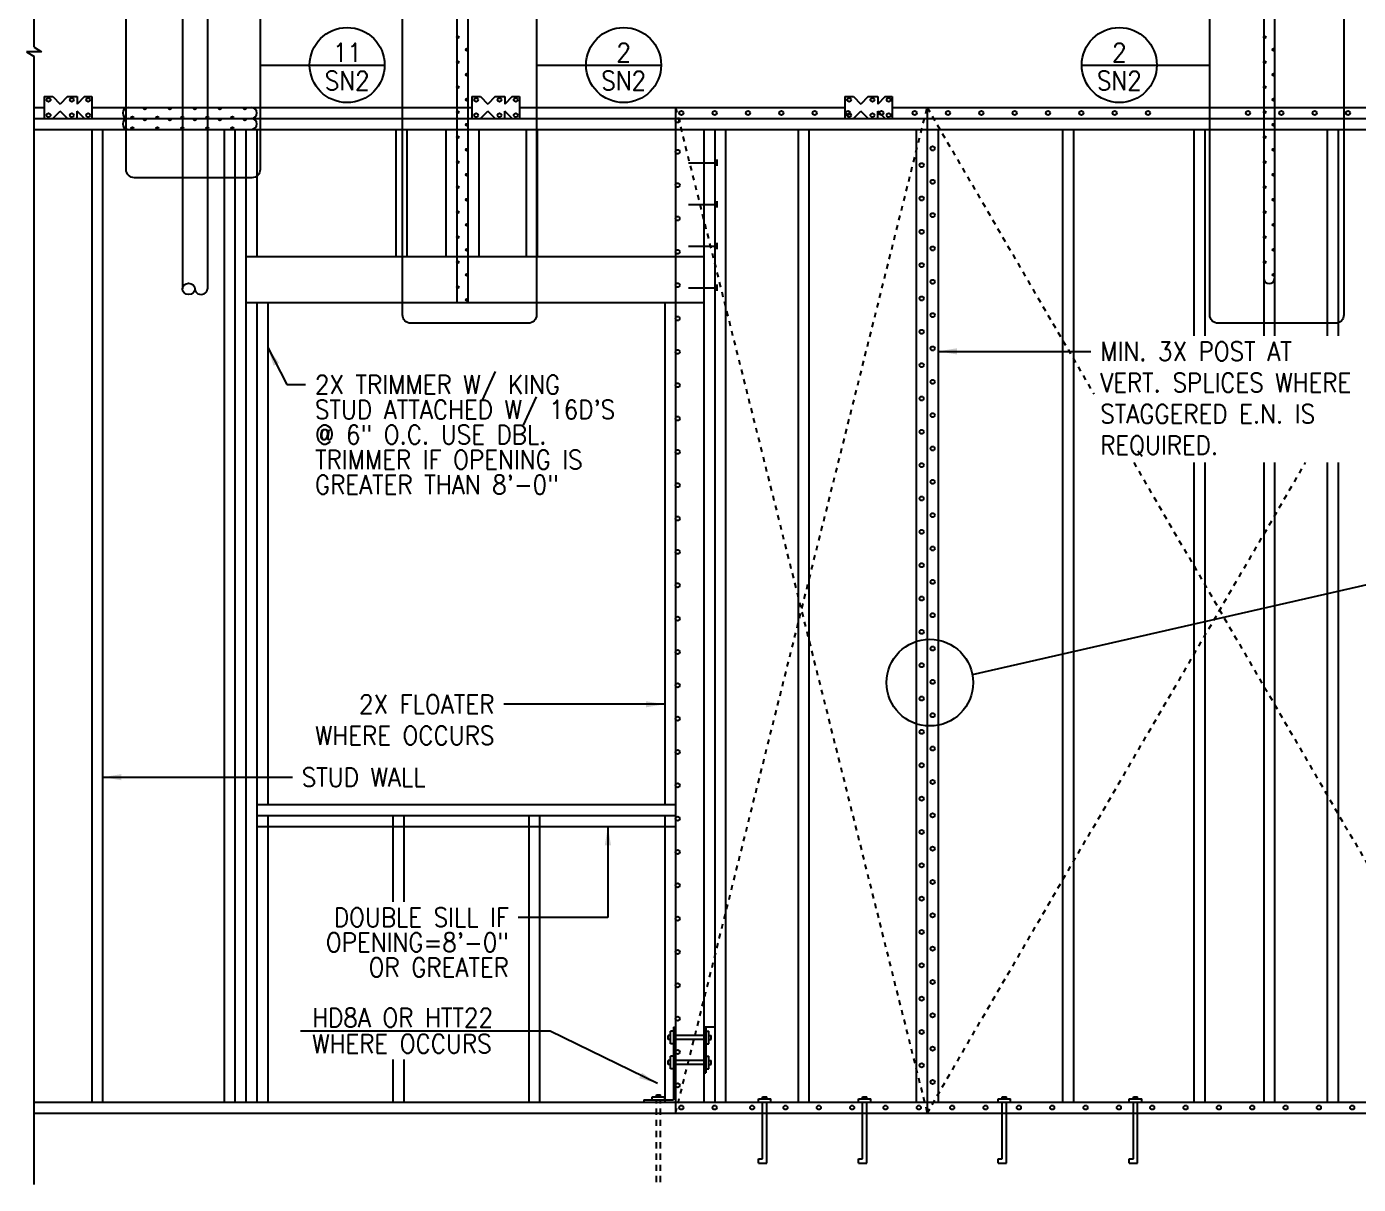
# Model space of a CAD drawing. Header units: inches. Extents: x 3 to 1706, y 9 to 286.
# Drawn here: x 211.08 to 237.71, y 244.07 to 267.22 of the extents above; entities that cross this region are included whole.
import ezdxf
from ezdxf.enums import TextEntityAlignment as Align

# ---------------------------------------------------------------- set-up
doc = ezdxf.new("R2010")
doc.units = ezdxf.units.IN
doc.header["$LTSCALE"] = 0.5
doc.header["$MEASUREMENT"] = 0
doc.linetypes.add('HIDDEN', pattern=[0.375, 0.25, -0.125])
doc.linetypes.add('HIDDEN2', pattern=[0.1875, 0.125, -0.0625])
for name, color, linetype in [('A-ANNO-NOTE', 7, 'Continuous'), ('A-ANNO-SYMB', 7, 'Continuous'), ('A-DETL-IDEN', 7, 'Continuous'), ('A-ELEV', 2, 'Continuous')]:
    doc.layers.add(name, color=color, linetype=linetype)
doc.styles.add('NOTE', font='romans.shx', dxfattribs={"width": 0.9})
doc.dimstyles.new('TEXT4', dxfattribs={"dimscale": 4, "dimtxt": 0.09375, "dimasz": 0.09375, "dimexe": 0.046875, "dimexo": 0.046875, "dimgap": 0.046875, "dimtad": 0, "dimdec": 4, "dimzin": 3, "dimdsep": 46, "dimlunit": 4, "dimtxsty": 'NOTE', "dimcen": 0.046875, "dimadec": 0, "dimazin": 0, "dimtfac": 0.75, "dimtdec": 4, "dimtofl": 0, "dimtmove": 2, "dimatfit": 3, "dimfxl": 0, "dimfrac": 1, "dimtolj": 1, "dimtzin": 0, "dimarcsym": 0})

# ---------------------------------------------------------------- blocks, each defined once
blk = doc.blocks.new('DETLIDEN')
blk.add_line((-1.5, 0), (1.5, 0))
blk.add_circle((0, 0), 1.5)
at = {"style": 'NOTE', "width": 0.9}
for p in [(0.003, 0.507), (0, -0.625)]:
    blk.add_attdef('#', text='', height=0.75, dxfattribs=at).set_placement(p, align=Align.MIDDLE)

msp = doc.modelspace()

# ---------------------------------------------------------------- hatches: boundary and pattern name
at = {"layer": 'A-ELEV'}
for points in [[(219.72248, 267.00917, 1), (219.68081, 267.00917, 1)], [(235.81623, 267.00917, 1), (235.8579, 267.00917, 1)], [(219.89956, 266.75917, 1), (219.8579, 266.75917, 1)], [(236.03498, 266.75917, 1), (235.99331, 266.75917, 1)], [(219.72248, 266.50917, 1), (219.68081, 266.50917, 1)], [(235.8579, 266.50917, 1), (235.81623, 266.50917, 1)], [(219.89956, 266.25917, 1), (219.8579, 266.25917, 1)], [(236.03498, 266.25917, 1), (235.99331, 266.25917, 1)], [(219.72248, 266.00917, 1), (219.68081, 266.00917, 1)], [(235.81623, 266.00917, 1), (235.8579, 266.00917, 1)], [(213.4204, 265.58209, 1), (213.46206, 265.58209, 1)], [(213.9204, 265.58209, 1), (213.96206, 265.58209, 1)], [(214.4204, 265.58209, 1), (214.46206, 265.58209, 1)], [(214.9204, 265.58209, 1), (214.96206, 265.58209, 1)], [(215.4204, 265.58209, 1), (215.46206, 265.58209, 1)], [(219.72248, 265.50917, 1), (219.68081, 265.50917, 1)], [(219.89956, 265.75917, 1), (219.8579, 265.75917, 1)], [(235.8579, 265.50917, 1), (235.81623, 265.50917, 1)], [(236.03498, 265.75917, 1), (235.99331, 265.75917, 1)], [(213.1704, 265.40501, 1), (213.21206, 265.40501, 1)], [(213.4204, 265.36334, 1), (213.46206, 265.36334, 1)], [(213.6704, 265.40501, 1), (213.71206, 265.40501, 1)], [(213.9204, 265.36334, 1), (213.96206, 265.36334, 1)], [(214.1704, 265.40501, 1), (214.21206, 265.40501, 1)], [(214.4204, 265.36334, 1), (214.46206, 265.36334, 1)], [(214.6704, 265.40501, 1), (214.71206, 265.40501, 1)], [(214.9204, 265.36334, 1), (214.96206, 265.36334, 1)], [(215.1704, 265.40501, 1), (215.21206, 265.40501, 1)], [(215.4204, 265.36334, 1), (215.46206, 265.36334, 1)], [(219.89956, 265.25917, 1), (219.8579, 265.25917, 1)], [(236.03498, 265.25917, 1), (235.99331, 265.25917, 1)], [(213.1704, 265.18626, 1), (213.21206, 265.18626, 1)], [(213.6704, 265.18626, 1), (213.71206, 265.18626, 1)], [(214.1704, 265.18626, 1), (214.21206, 265.18626, 1)], [(214.6704, 265.18626, 1), (214.71206, 265.18626, 1)], [(215.1704, 265.18626, 1), (215.21206, 265.18626, 1)], [(219.72248, 265.00917, 1), (219.68081, 265.00917, 1)], [(235.81623, 265.00917, 1), (235.8579, 265.00917, 1)], [(219.89956, 264.75917, 1), (219.8579, 264.75917, 1)], [(236.03498, 264.75917, 1), (235.99331, 264.75917, 1)], [(219.72248, 264.50917, 1), (219.68081, 264.50917, 1)], [(235.8579, 264.50917, 1), (235.81623, 264.50917, 1)], [(219.89956, 264.25917, 1), (219.8579, 264.25917, 1)], [(236.03498, 264.25917, 1), (235.99331, 264.25917, 1)], [(219.72248, 264.00917, 1), (219.68081, 264.00917, 1)], [(235.81623, 264.00917, 1), (235.8579, 264.00917, 1)], [(219.89956, 263.75917, 1), (219.8579, 263.75917, 1)], [(236.03498, 263.75917, 1), (235.99331, 263.75917, 1)], [(219.72248, 263.50917, 1), (219.68081, 263.50917, 1)], [(235.8579, 263.50917, 1), (235.81623, 263.50917, 1)], [(219.89956, 263.25917, 1), (219.8579, 263.25917, 1)], [(236.03498, 263.25917, 1), (235.99331, 263.25917, 1)], [(219.72248, 263.00917, 1), (219.68081, 263.00917, 1)], [(235.81623, 263.00917, 1), (235.8579, 263.00917, 1)], [(219.89956, 262.75917, 1), (219.8579, 262.75917, 1)], [(236.03498, 262.75917, 1), (235.99331, 262.75917, 1)], [(219.72248, 262.50917, 1), (219.68081, 262.50917, 1)], [(235.8579, 262.50917, 1), (235.81623, 262.50917, 1)], [(219.89956, 262.25917, 1), (219.8579, 262.25917, 1)], [(236.03498, 262.25917, 1), (235.99331, 262.25917, 1)], [(219.72248, 262.00917, 1), (219.68081, 262.00917, 1)], [(219.89956, 261.75917, 1), (219.8579, 261.75917, 1)]]:
    msp.add_hatch(color=256, dxfattribs=at).paths.add_polyline_path(points)

# ---------------------------------------------------------------- linework, layer by layer
at = {"layer": 'A-ANNO-SYMB'}
for p, q in [((211.22465, 266.8102), (211.22465, 286.49792)), ((211.07715, 266.71687), (211.22465, 266.62353)), ((211.37215, 266.71687), (211.07715, 266.71687)), ((211.22465, 266.8102), (211.37215, 266.71687)), ((211.22465, 244.072), (211.22465, 266.62353))]:
    msp.add_line(p, q, dxfattribs=at)
at = {"layer": 'A-DETL-IDEN'}
for p, q in [((215.74678, 266.45173), (216.73729, 266.45173)), ((221.27576, 266.45173), (222.26626, 266.45173)), ((233.67833, 266.45173), (234.7367, 266.45173)), ((229.99202, 254.26367), (241.3711, 256.85862))]:
    msp.add_line(p, q, dxfattribs=at)
for points in [[(213.23188, 269.01067), (215.58012, 269.01067, -0.41421356), (215.74678, 268.84401), (215.74678, 264.36578, -0.41421356), (215.58012, 264.19911), (213.23188, 264.19911, -0.41421356), (213.06522, 264.36578), (213.06522, 268.84401, -0.41421356)], [(218.76086, 268.6976), (221.10909, 268.6976, -0.41421356), (221.27576, 268.53093), (221.27576, 261.456, -0.41421356), (221.10909, 261.28933), (218.76086, 261.28933, -0.41421356), (218.59419, 261.456), (218.59419, 268.53093, -0.41421356)], [(234.90336, 268.6976), (237.2516, 268.6976, -0.41421356), (237.41826, 268.53093), (237.41826, 261.456, -0.41421356), (237.2516, 261.28933), (234.90336, 261.28933, -0.41421356), (234.7367, 261.456), (234.7367, 268.53093, -0.41421356)]]:
    msp.add_lwpolyline(points, format="xyb", close=True, dxfattribs=at)
msp.add_circle((229.13997, 254.10403), 0.86688, dxfattribs=at)
at = {"layer": 'A-ELEV'}
for p, q in [((219.68081, 285.57167), (219.68081, 261.70709)), ((236.03498, 285.57167), (236.03498, 261.03991)), ((219.89956, 285.13417), (219.89956, 261.70709)), ((235.81623, 285.13417), (235.81623, 261.03991)), ((214.19123, 270.47817), (214.19123, 261.97689)), ((214.69123, 270.47817), (214.69123, 261.97689)), ((211.43081, 265.82167), (211.60008, 265.82167)), ((211.43081, 265.82167), (211.43081, 265.38417)), ((211.60008, 265.82167), (211.74852, 265.67324)), ((211.89696, 265.82167), (211.74852, 265.67324)), ((211.89696, 265.82167), (212.08706, 265.82167)), ((212.2355, 265.82167), (212.08706, 265.67324)), ((212.08706, 265.82167), (212.08706, 265.67324)), ((212.2355, 265.82167), (212.37873, 265.82167)), ((212.37873, 265.82167), (212.37873, 265.38417)), ((219.9829, 265.82167), (220.15217, 265.82167)), ((219.9829, 265.82167), (219.9829, 265.38417)), ((220.15217, 265.82167), (220.3006, 265.67324)), ((220.44904, 265.82167), (220.3006, 265.67324)), ((220.44904, 265.82167), (220.63915, 265.82167)), ((220.63915, 265.82167), (220.63915, 265.67324)), ((220.78758, 265.82167), (220.63915, 265.67324)), ((220.78758, 265.82167), (220.93081, 265.82167)), ((220.93081, 265.82167), (220.93081, 265.38417)), ((227.44123, 265.82167), (227.44123, 265.38417)), ((227.44123, 265.82167), (227.6105, 265.82167)), ((227.6105, 265.82167), (227.75894, 265.67324)), ((227.90737, 265.82167), (227.75894, 265.67324)), ((227.90737, 265.82167), (228.09748, 265.82167)), ((228.24592, 265.82167), (228.09748, 265.67324)), ((228.09748, 265.82167), (228.09748, 265.67324)), ((228.24592, 265.82167), (228.38915, 265.82167)), ((228.38915, 265.82167), (228.38915, 265.38417)), ((211.22465, 265.60292), (211.43081, 265.60292)), ((211.60008, 265.38417), (211.74852, 265.53261)), ((211.89696, 265.38417), (211.74852, 265.53261)), ((212.08706, 265.38417), (212.08706, 265.53261)), ((212.2355, 265.38417), (212.08706, 265.53261)), ((212.37873, 265.60292), (219.9829, 265.60292)), ((220.15217, 265.38417), (220.3006, 265.53261)), ((220.44904, 265.38417), (220.3006, 265.53261)), ((220.78758, 265.38417), (220.63915, 265.53261)), ((220.63915, 265.38417), (220.63915, 265.53261)), ((220.93081, 265.60292), (227.44123, 265.60292)), ((224.05581, 265.60292), (224.05581, 245.49876)), ((227.6105, 265.38417), (227.75894, 265.53261)), ((227.90737, 265.38417), (227.75894, 265.53261)), ((228.09748, 265.38417), (228.09748, 265.53261)), ((228.24592, 265.38417), (228.09748, 265.53261)), ((228.38915, 265.60292), (237.94123, 265.60292)), ((229.08706, 265.60292), (229.08706, 245.49876)), ((211.22465, 265.38417), (248.67463, 265.38417)), ((211.43081, 265.38417), (211.60008, 265.38417)), ((211.89696, 265.38417), (212.08706, 265.38417)), ((212.2355, 265.38417), (212.37873, 265.38417)), ((219.9829, 265.38417), (220.15217, 265.38417)), ((220.44904, 265.38417), (220.63915, 265.38417)), ((220.78758, 265.38417), (220.93081, 265.38417)), ((227.44123, 265.38417), (227.6105, 265.38417)), ((227.90737, 265.38417), (228.09748, 265.38417)), ((228.24592, 265.38417), (228.38915, 265.38417)), ((211.22465, 265.16542), (248.67463, 265.16542)), ((212.37873, 265.16542), (212.37873, 245.71751)), ((212.59748, 265.16542), (212.59748, 245.71751)), ((215.02456, 265.16542), (215.02456, 245.71751)), ((215.24331, 265.16542), (215.24331, 245.71751)), ((215.46206, 265.16542), (215.46206, 245.71751)), ((215.68081, 265.16542), (215.68081, 262.62376)), ((218.46206, 265.16542), (218.46206, 262.62376)), ((218.68081, 265.16542), (218.68081, 262.62376)), ((219.46206, 265.16542), (219.46206, 262.62376)), ((220.11831, 265.16542), (220.11831, 262.62376)), ((221.06623, 265.16542), (221.06623, 262.62376)), ((221.28498, 265.16542), (221.28498, 262.62376)), ((224.61831, 265.16542), (224.61831, 245.71751)), ((224.83706, 265.16542), (224.83706, 245.71751)), ((225.05581, 265.16542), (225.05581, 245.71751)), ((226.50373, 265.16542), (226.50373, 245.71751)), ((226.72248, 265.16542), (226.72248, 245.71751)), ((228.86831, 265.16542), (228.86831, 245.71751)), ((229.30581, 265.16542), (229.30581, 245.71751)), ((231.7954, 265.16542), (231.7954, 245.71751)), ((232.01415, 265.16542), (232.01415, 245.71751)), ((234.4204, 265.16542), (234.4204, 261.03991)), ((234.63915, 265.16542), (234.63915, 261.03991)), ((237.08706, 265.16542), (237.08706, 261.03991)), ((237.30581, 265.16542), (237.30581, 261.03991)), ((224.31623, 264.49876), (224.87873, 264.49876)), ((224.87873, 264.56126), (224.87873, 264.43626)), ((224.87873, 263.72792), (224.87873, 263.60292)), ((224.31623, 263.66542), (224.87873, 263.66542)), ((224.87873, 262.89459), (224.87873, 262.76959)), ((215.46206, 262.62376), (224.61831, 262.62376)), ((224.31623, 262.83209), (224.87873, 262.83209)), ((224.31623, 261.99876), (224.87873, 261.99876)), ((224.87873, 262.06126), (224.87873, 261.93626)), ((215.46206, 261.70709), (224.61831, 261.70709)), ((215.68081, 261.70709), (215.68081, 245.71751)), ((215.89956, 261.70709), (215.89956, 251.66542)), ((223.83706, 261.70709), (223.83706, 251.66542)), ((234.4204, 258.5042), (234.4204, 245.71751)), ((234.63915, 258.5042), (234.63915, 245.71751)), ((235.81623, 258.5042), (235.81623, 245.71751)), ((236.03498, 258.5042), (236.03498, 245.71751)), ((237.08706, 258.5042), (237.08706, 245.71751)), ((237.30581, 258.5042), (237.30581, 245.71751)), ((215.68081, 251.66542), (224.05581, 251.66542)), ((215.68081, 251.44667), (224.05581, 251.44667)), ((215.89956, 251.44667), (215.89956, 245.71751)), ((218.39956, 251.44667), (218.39956, 249.72335)), ((218.61831, 251.44667), (218.61831, 249.72335)), ((221.11831, 251.44667), (221.11831, 245.71751)), ((221.33706, 251.44667), (221.33706, 245.71751)), ((223.83706, 251.44667), (223.83706, 245.71751)), ((215.68081, 251.22792), (224.05581, 251.22792)), ((224.01415, 247.21751), (224.01415, 245.75917)), ((224.01415, 247.21751), (224.05581, 247.21751)), ((224.65998, 247.21751), (224.61831, 247.21751)), ((224.65998, 247.21751), (224.65998, 246.30084)), ((224.83706, 247.21751), (224.65998, 247.21751)), ((223.90998, 246.96751), (223.90998, 247.05084)), ((223.95165, 247.05084), (223.90998, 247.05084)), ((223.95165, 246.96751), (223.90998, 246.96751)), ((224.01415, 247.13417), (223.95165, 247.13417)), ((223.95165, 246.88417), (223.95165, 247.13417)), ((224.65998, 247.05084), (224.01415, 247.05084)), ((224.65998, 246.96751), (224.01415, 246.96751)), ((224.65998, 247.13417), (224.72248, 247.13417)), ((224.72248, 246.88417), (224.72248, 247.13417)), ((224.72248, 247.05084), (224.76415, 247.05084)), ((224.72248, 246.96751), (224.76415, 246.96751)), ((224.76415, 246.96751), (224.76415, 247.05084)), ((224.01415, 246.88417), (223.95165, 246.88417)), ((224.01415, 246.63417), (223.95165, 246.63417)), ((223.95165, 246.38417), (223.95165, 246.63417)), ((224.65998, 246.88417), (224.72248, 246.88417)), ((224.65998, 246.63417), (224.72248, 246.63417)), ((224.72248, 246.38417), (224.72248, 246.63417)), ((218.39956, 246.56967), (218.39956, 245.71751)), ((218.61831, 246.56967), (218.61831, 245.71751)), ((223.90998, 246.46751), (223.90998, 246.55084)), ((223.95165, 246.55084), (223.90998, 246.55084)), ((223.95165, 246.46751), (223.90998, 246.46751)), ((224.01415, 246.38417), (223.95165, 246.38417)), ((224.65998, 246.55084), (224.01415, 246.55084)), ((224.65998, 246.46751), (224.01415, 246.46751)), ((224.65998, 246.38417), (224.72248, 246.38417)), ((224.72248, 246.55084), (224.76415, 246.55084)), ((224.72248, 246.46751), (224.76415, 246.46751)), ((224.76415, 246.46751), (224.76415, 246.55084)), ((224.61831, 246.30084), (224.65998, 246.30084)), ((223.58706, 245.75917), (223.58706, 245.82167)), ((223.58706, 245.82167), (223.83706, 245.82167)), ((223.6704, 245.82167), (223.6704, 245.86334)), ((223.6704, 245.86334), (223.75373, 245.86334)), ((223.75373, 245.82167), (223.75373, 245.86334)), ((223.83706, 245.75917), (223.83706, 245.82167)), ((225.7954, 245.82167), (225.87873, 245.82167)), ((225.7954, 245.78001), (225.7954, 245.82167)), ((225.87873, 245.78001), (225.87873, 245.82167)), ((227.7954, 245.78001), (227.7954, 245.82167)), ((227.7954, 245.82167), (227.87873, 245.82167)), ((227.87873, 245.78001), (227.87873, 245.82167)), ((230.58706, 245.82167), (230.6704, 245.82167)), ((230.58706, 245.78001), (230.58706, 245.82167)), ((230.6704, 245.78001), (230.6704, 245.82167)), ((233.21206, 245.82167), (233.2954, 245.82167)), ((233.21206, 245.78001), (233.21206, 245.82167)), ((233.2954, 245.78001), (233.2954, 245.82167)), ((211.22465, 245.71751), (240.78498, 245.71751)), ((223.4204, 245.75917), (224.01415, 245.75917)), ((223.4204, 245.75917), (223.4204, 245.71751)), ((225.71206, 245.78001), (225.96206, 245.78001)), ((225.71206, 245.71751), (225.71206, 245.78001)), ((225.7954, 244.58209), (225.7954, 245.71751)), ((225.87873, 244.49876), (225.87873, 245.71751)), ((225.96206, 245.71751), (225.96206, 245.78001)), ((227.71206, 245.78001), (227.96206, 245.78001)), ((227.71206, 245.71751), (227.71206, 245.78001)), ((227.7954, 244.58209), (227.7954, 245.71751)), ((227.87873, 244.49876), (227.87873, 245.71751)), ((227.96206, 245.71751), (227.96206, 245.78001)), ((230.50373, 245.78001), (230.75373, 245.78001)), ((230.50373, 245.71751), (230.50373, 245.78001)), ((230.58706, 244.58209), (230.58706, 245.71751)), ((230.6704, 244.49876), (230.6704, 245.71751)), ((230.75373, 245.71751), (230.75373, 245.78001)), ((233.12873, 245.78001), (233.37873, 245.78001)), ((233.12873, 245.71751), (233.12873, 245.78001)), ((233.21206, 244.58209), (233.21206, 245.71751)), ((233.2954, 244.49876), (233.2954, 245.71751)), ((233.37873, 245.71751), (233.37873, 245.78001)), ((211.22465, 245.49876), (240.78498, 245.49876)), ((225.71206, 244.49876), (225.71206, 244.58209)), ((225.71206, 244.58209), (225.7954, 244.58209)), ((225.71206, 244.49876), (225.87873, 244.49876)), ((227.71206, 244.58209), (227.7954, 244.58209)), ((227.71206, 244.49876), (227.71206, 244.58209)), ((227.71206, 244.49876), (227.87873, 244.49876)), ((230.50373, 244.49876), (230.50373, 244.58209)), ((230.50373, 244.58209), (230.58706, 244.58209)), ((230.50373, 244.49876), (230.6704, 244.49876)), ((233.12873, 244.49876), (233.12873, 244.58209)), ((233.12873, 244.58209), (233.21206, 244.58209)), ((233.12873, 244.49876), (233.2954, 244.49876))]:
    msp.add_line(p, q, dxfattribs=at)
at = {"layer": 'A-ELEV', "linetype": 'HIDDEN2'}
for p, q in [((224.05581, 245.49876), (229.08706, 265.60292)), ((224.05581, 265.60292), (229.08706, 245.49876)), ((229.08706, 265.60292), (232.42153, 259.87228)), ((229.08706, 245.49876), (236.65448, 258.5042)), ((233.21757, 258.5042), (240.78498, 245.49876))]:
    msp.add_line(p, q, dxfattribs=at)
at = {"layer": 'A-ELEV', "linetype": 'HIDDEN'}
for p, q in [((223.6704, 244.11438), (223.6704, 245.75917)), ((223.75373, 244.11438), (223.75373, 245.75917))]:
    msp.add_line(p, q, dxfattribs=at)
at = {"layer": 'A-ELEV'}
for centre, radius in [((219.70165, 267.00917), 0.02083), ((235.83706, 267.00917), 0.02083), ((219.87873, 266.75917), 0.02083), ((236.01415, 266.75917), 0.02083), ((219.70165, 266.50917), 0.02083), ((235.83706, 266.50917), 0.02083), ((219.87873, 266.25917), 0.02083), ((236.01415, 266.25917), 0.02083), ((219.70165, 266.00917), 0.02083), ((235.83706, 266.00917), 0.02083), ((211.51545, 265.75657), 0.03906), ((211.98159, 265.75657), 0.03906), ((212.30711, 265.75657), 0.03906), ((213.44123, 265.58209), 0.02083), ((213.94123, 265.58209), 0.02083), ((214.44123, 265.58209), 0.02083), ((214.94123, 265.58209), 0.02083), ((215.44123, 265.58209), 0.02083), ((219.70165, 265.50917), 0.02083), ((219.87873, 265.75917), 0.02083), ((220.06753, 265.75657), 0.03906), ((220.53368, 265.75657), 0.03906), ((220.8592, 265.75657), 0.03906), ((224.1704, 265.49355), 0.04167), ((224.83706, 265.49355), 0.04167), ((225.50373, 265.49355), 0.04167), ((226.1704, 265.49355), 0.04167), ((226.83706, 265.49355), 0.04167), ((227.50373, 265.49355), 0.04167), ((227.52586, 265.75657), 0.03906), ((227.99201, 265.75657), 0.03906), ((228.1704, 265.49355), 0.04167), ((228.31753, 265.75657), 0.03906), ((228.83706, 265.49355), 0.04167), ((229.50373, 265.49355), 0.04167), ((230.1704, 265.49355), 0.04167), ((230.83706, 265.49355), 0.04167), ((231.50373, 265.49355), 0.04167), ((232.1704, 265.49355), 0.04167), ((232.83706, 265.49355), 0.04167), ((233.50373, 265.49355), 0.04167), ((235.50373, 265.49355), 0.04167), ((235.83706, 265.50917), 0.02083), ((236.01415, 265.75917), 0.02083), ((236.1704, 265.49355), 0.04167), ((236.83706, 265.49355), 0.04167), ((237.50373, 265.49355), 0.04167), ((211.51545, 265.44928), 0.03906), ((211.98159, 265.44928), 0.03906), ((212.30711, 265.44928), 0.03906), ((213.19123, 265.40501), 0.02083), ((213.44123, 265.36334), 0.02083), ((213.69123, 265.40501), 0.02083), ((213.94123, 265.36334), 0.02083), ((214.19123, 265.40501), 0.02083), ((214.44123, 265.36334), 0.02083), ((214.69123, 265.40501), 0.02083), ((214.94123, 265.36334), 0.02083), ((215.19123, 265.40501), 0.02083), ((215.44123, 265.36334), 0.02083), ((219.87873, 265.25917), 0.02083), ((220.06753, 265.44928), 0.03906), ((220.53368, 265.44928), 0.03906), ((220.8592, 265.44928), 0.03906), ((224.09748, 265.34251), 0.04167), ((227.52586, 265.44928), 0.03906), ((227.99201, 265.44928), 0.03906), ((228.31753, 265.44928), 0.03906), ((236.01415, 265.25917), 0.02083), ((213.19123, 265.18626), 0.02083), ((213.69123, 265.18626), 0.02083), ((214.19123, 265.18626), 0.02083), ((214.69123, 265.18626), 0.02083), ((215.19123, 265.18626), 0.02083), ((219.70165, 265.00917), 0.02083), ((235.83706, 265.00917), 0.02083), ((219.87873, 264.75917), 0.02083), ((224.09748, 264.71751), 0.04167), ((229.19644, 264.78522), 0.04167), ((236.01415, 264.75917), 0.02083), ((219.70165, 264.50917), 0.02083), ((228.97769, 264.45188), 0.04167), ((235.83706, 264.50917), 0.02083), ((219.87873, 264.25917), 0.02083), ((236.01415, 264.25917), 0.02083), ((219.70165, 264.00917), 0.02083), ((224.09748, 264.05084), 0.04167), ((229.19644, 264.11855), 0.04167), ((235.83706, 264.00917), 0.02083), ((219.87873, 263.75917), 0.02083), ((228.97769, 263.78522), 0.04167), ((236.01415, 263.75917), 0.02083), ((219.70165, 263.50917), 0.02083), ((224.09748, 263.38417), 0.04167), ((229.19644, 263.45188), 0.04167), ((235.83706, 263.50917), 0.02083), ((219.87873, 263.25917), 0.02083), ((228.97769, 263.11855), 0.04167), ((236.01415, 263.25917), 0.02083), ((219.70165, 263.00917), 0.02083), ((235.83706, 263.00917), 0.02083), ((219.87873, 262.75917), 0.02083), ((224.09748, 262.71751), 0.04167), ((229.19644, 262.78522), 0.04167), ((236.01415, 262.75917), 0.02083), ((219.70165, 262.50917), 0.02083), ((228.97769, 262.45188), 0.04167), ((235.83706, 262.50917), 0.02083), ((219.87873, 262.25917), 0.02083), ((224.09748, 262.05084), 0.04167), ((229.19644, 262.11855), 0.04167), ((236.01415, 262.25917), 0.02083), ((219.70165, 262.00917), 0.02083), ((228.97769, 261.78522), 0.04167), ((219.87873, 261.75917), 0.02083), ((224.09748, 261.38417), 0.04167), ((229.19644, 261.45188), 0.04167), ((228.97769, 261.11855), 0.04167), ((224.09748, 260.71751), 0.04167), ((229.19644, 260.78522), 0.04167), ((228.97769, 260.45188), 0.04167), ((224.09748, 260.05084), 0.04167), ((229.19644, 260.11855), 0.04167), ((228.97769, 259.78522), 0.04167), ((224.09748, 259.38417), 0.04167), ((229.19644, 259.45188), 0.04167), ((228.97769, 259.11855), 0.04167), ((224.09748, 258.71751), 0.04167), ((229.19644, 258.78522), 0.04167), ((228.97769, 258.45188), 0.04167), ((224.09748, 258.05084), 0.04167), ((229.19644, 258.11855), 0.04167), ((228.97769, 257.78522), 0.04167), ((224.09748, 257.38417), 0.04167), ((229.19644, 257.45188), 0.04167), ((228.97769, 257.11855), 0.04167), ((224.09748, 256.71751), 0.04167), ((229.19644, 256.78522), 0.04167), ((228.97769, 256.45188), 0.04167), ((224.09748, 256.05084), 0.04167), ((229.19644, 256.11855), 0.04167), ((228.97769, 255.78522), 0.04167), ((224.09748, 255.38417), 0.04167), ((229.19644, 255.45188), 0.04167), ((228.97769, 255.11855), 0.04167), ((224.09748, 254.71751), 0.04167), ((229.19644, 254.78522), 0.04167), ((228.97769, 254.45188), 0.04167), ((224.09748, 254.05084), 0.04167), ((229.19644, 254.11855), 0.04167), ((228.97769, 253.78522), 0.04167), ((224.09748, 253.38417), 0.04167), ((229.19644, 253.45188), 0.04167), ((228.97769, 253.11855), 0.04167), ((224.09748, 252.71751), 0.04167), ((229.19644, 252.78522), 0.04167), ((228.97769, 252.45188), 0.04167), ((224.09748, 252.05084), 0.04167), ((229.19644, 252.11855), 0.04167), ((228.97769, 251.78522), 0.04167), ((224.09748, 251.38417), 0.04167), ((229.19644, 251.45188), 0.04167), ((228.97769, 251.11855), 0.04167), ((224.09748, 250.71751), 0.04167), ((229.19644, 250.78522), 0.04167), ((228.97769, 250.45188), 0.04167), ((224.09748, 250.05084), 0.04167), ((229.19644, 250.11855), 0.04167), ((228.97769, 249.78522), 0.04167), ((224.09748, 249.38417), 0.04167), ((229.19644, 249.45188), 0.04167), ((228.97769, 249.11855), 0.04167), ((224.09748, 248.71751), 0.04167), ((229.19644, 248.78522), 0.04167), ((228.97769, 248.45188), 0.04167), ((224.09748, 248.05084), 0.04167), ((229.19644, 248.11855), 0.04167), ((228.97769, 247.78522), 0.04167), ((224.09748, 247.38417), 0.04167), ((229.19644, 247.45188), 0.04167), ((228.97769, 247.11855), 0.04167), ((224.09748, 246.71751), 0.04167), ((229.19644, 246.78522), 0.04167), ((228.97769, 246.45188), 0.04167), ((224.09748, 246.05084), 0.04167), ((229.19644, 246.11855), 0.04167), ((224.1704, 245.60813), 0.04167), ((224.83706, 245.60813), 0.04167), ((225.58706, 245.60813), 0.04167), ((226.25373, 245.60813), 0.04167), ((226.9204, 245.60813), 0.04167), ((227.58706, 245.60813), 0.04167), ((228.25373, 245.60813), 0.04167), ((228.9204, 245.60813), 0.04167), ((229.58706, 245.60813), 0.04167), ((230.25373, 245.60813), 0.04167), ((230.9204, 245.60813), 0.04167), ((231.58706, 245.60813), 0.04167), ((232.25373, 245.60813), 0.04167), ((232.9204, 245.60813), 0.04167), ((233.58706, 245.60813), 0.04167), ((234.25373, 245.60813), 0.04167), ((234.9204, 245.60813), 0.04167), ((235.58706, 245.60813), 0.04167), ((236.25373, 245.60813), 0.04167), ((236.9204, 245.60813), 0.04167), ((237.58706, 245.60813), 0.04167)]:
    msp.add_circle(centre, radius, dxfattribs=at)
for centre, start, end in [((213.1079, 265.49355), 90, 270), ((215.57144, 265.49355), 270, 90), ((213.1079, 265.2748), 90, 270), ((215.57144, 265.2748), 270, 90), ((235.9256, 262.19147), 180, 0)]:
    msp.add_arc(centre, 0.10937, start, end, dxfattribs=at)
msp.add_ellipse((214.31623, 261.97689), major_axis=(-0.125, 0), ratio=0.8975486, dxfattribs=at)
msp.add_ellipse((214.56623, 261.97689), major_axis=(0.125, 0), ratio=0.8975486, start_param=3.14159265, end_param=6.28318531, dxfattribs=at)

# ---------------------------------------------------------------- block references
at = {"layer": 'A-DETL-IDEN'}
ref = msp.add_blockref('DETLIDEN', (217.48729, 266.45173), dxfattribs=dict(at, xscale=0.5, yscale=0.5, zscale=0.5))
ref.add_attrib('#', 'SN2', dxfattribs={"layer": '0', "height": 0.375, "style": 'NOTE', "width": 0.9}).set_placement((217.48729, 266.13923), align=Align.MIDDLE)
ref.add_attrib('#', '11', dxfattribs={"layer": '0', "height": 0.375, "style": 'NOTE', "width": 0.9}).set_placement((217.48888, 266.70517), align=Align.MIDDLE)
ref = msp.add_blockref('DETLIDEN', (223.01626, 266.45173), dxfattribs=dict(at, xscale=0.5, yscale=0.5, zscale=0.5))
ref.add_attrib('#', 'SN2', dxfattribs={"layer": '0', "height": 0.375, "style": 'NOTE', "width": 0.9}).set_placement((223.01626, 266.13923), align=Align.MIDDLE)
ref.add_attrib('#', '2', dxfattribs={"layer": '0', "height": 0.375, "style": 'NOTE', "width": 0.9}).set_placement((223.01786, 266.70517), align=Align.MIDDLE)
ref = msp.add_blockref('DETLIDEN', (232.92833, 266.45173), dxfattribs=dict(at, xscale=0.5, yscale=0.5, zscale=0.5))
ref.add_attrib('#', 'SN2', dxfattribs={"layer": '0', "height": 0.375, "style": 'NOTE', "width": 0.9}).set_placement((232.92833, 266.13923), align=Align.MIDDLE)
ref.add_attrib('#', '2', dxfattribs={"layer": '0', "height": 0.375, "style": 'NOTE', "width": 0.9}).set_placement((232.92992, 266.70517), align=Align.MIDDLE)

# ---------------------------------------------------------------- texts
at = {"layer": 'A-ANNO-NOTE', "char_height": 0.375, "style": 'NOTE'}
for s, insert, attachment_point in [('MIN. 3X POST AT\\PVERT. SPLICES WHERE\\PSTAGGERED E.N. IS\\PREQUIRED.', (232.54653, 260.91491), 1), ('2X FLOATER\\PWHERE OCCURS', (220.43011, 253.85905), 3), ('STUD WALL', (216.57882, 252.40069), 1)]:
    msp.add_mtext(s, dxfattribs=dict(at, insert=insert, attachment_point=attachment_point))
at = {"layer": 'A-ANNO-NOTE', "char_height": 0.375, "line_spacing_factor": 0.8, "style": 'NOTE'}
for s, insert, attachment_point in [('2X TRIMMER W/ KING\\PSTUD ATTACHED W/ 16D\'S\\P@ 6" O.C. USE DBL.\\PTRIMMER IF OPENING IS\\PGREATER THAN 8\'-0"', (216.84301, 260.25013), 1), ('DOUBLE SILL IF\\POPENING=8\'-0"\\POR GREATER', (220.72013, 249.59835), 3)]:
    msp.add_mtext(s, dxfattribs=dict(at, insert=insert, attachment_point=attachment_point))
at = {"layer": 'A-ANNO-NOTE', "char_height": 0.375, "attachment_point": 1, "style": 'NOTE'}
for s, insert, width in [('HD8A OR HTT22', (216.78731, 247.59219), 4.5011399), ('WHERE OCCURS', (216.78731, 247.06976), 4.5)]:
    msp.add_mtext(s, dxfattribs=dict(at, insert=insert, width=width))

# ---------------------------------------------------------------- leaders
at = {"layer": 'A-ANNO-NOTE', "annotation_type": 0, "has_hookline": 1}
for points, hookline_direction, text_width in [([(215.89956, 260.80247), (216.28051, 260.06263), (216.65551, 260.06263)], 0, 6.81429), ([(229.30581, 260.72741), (232.35903, 260.72741)], 0, 5.68929), ([(223.83706, 253.67155), (220.61761, 253.67155)], 1, 3.98571), ([(212.59748, 252.21319), (216.39132, 252.21319)], 0, 2.76429), ([(222.70152, 251.22792), (222.70152, 249.41085), (220.90763, 249.41085)], 1, 3.96964)]:
    msp.add_leader(points, dimstyle='TEXT4', override={"dimgap": 0.046875, "dimtad": 0}, dxfattribs=dict(at, hookline_direction=hookline_direction, text_width=text_width))
at = {"layer": 'A-ANNO-NOTE'}
msp.add_leader([(223.69274, 246.08609), (221.54415, 247.13289), (216.55214, 247.13289)], dimstyle='TEXT4', override={"dimgap": 0.046875, "dimtad": 0}, dxfattribs=at)

doc.saveas('drawing.dxf')
